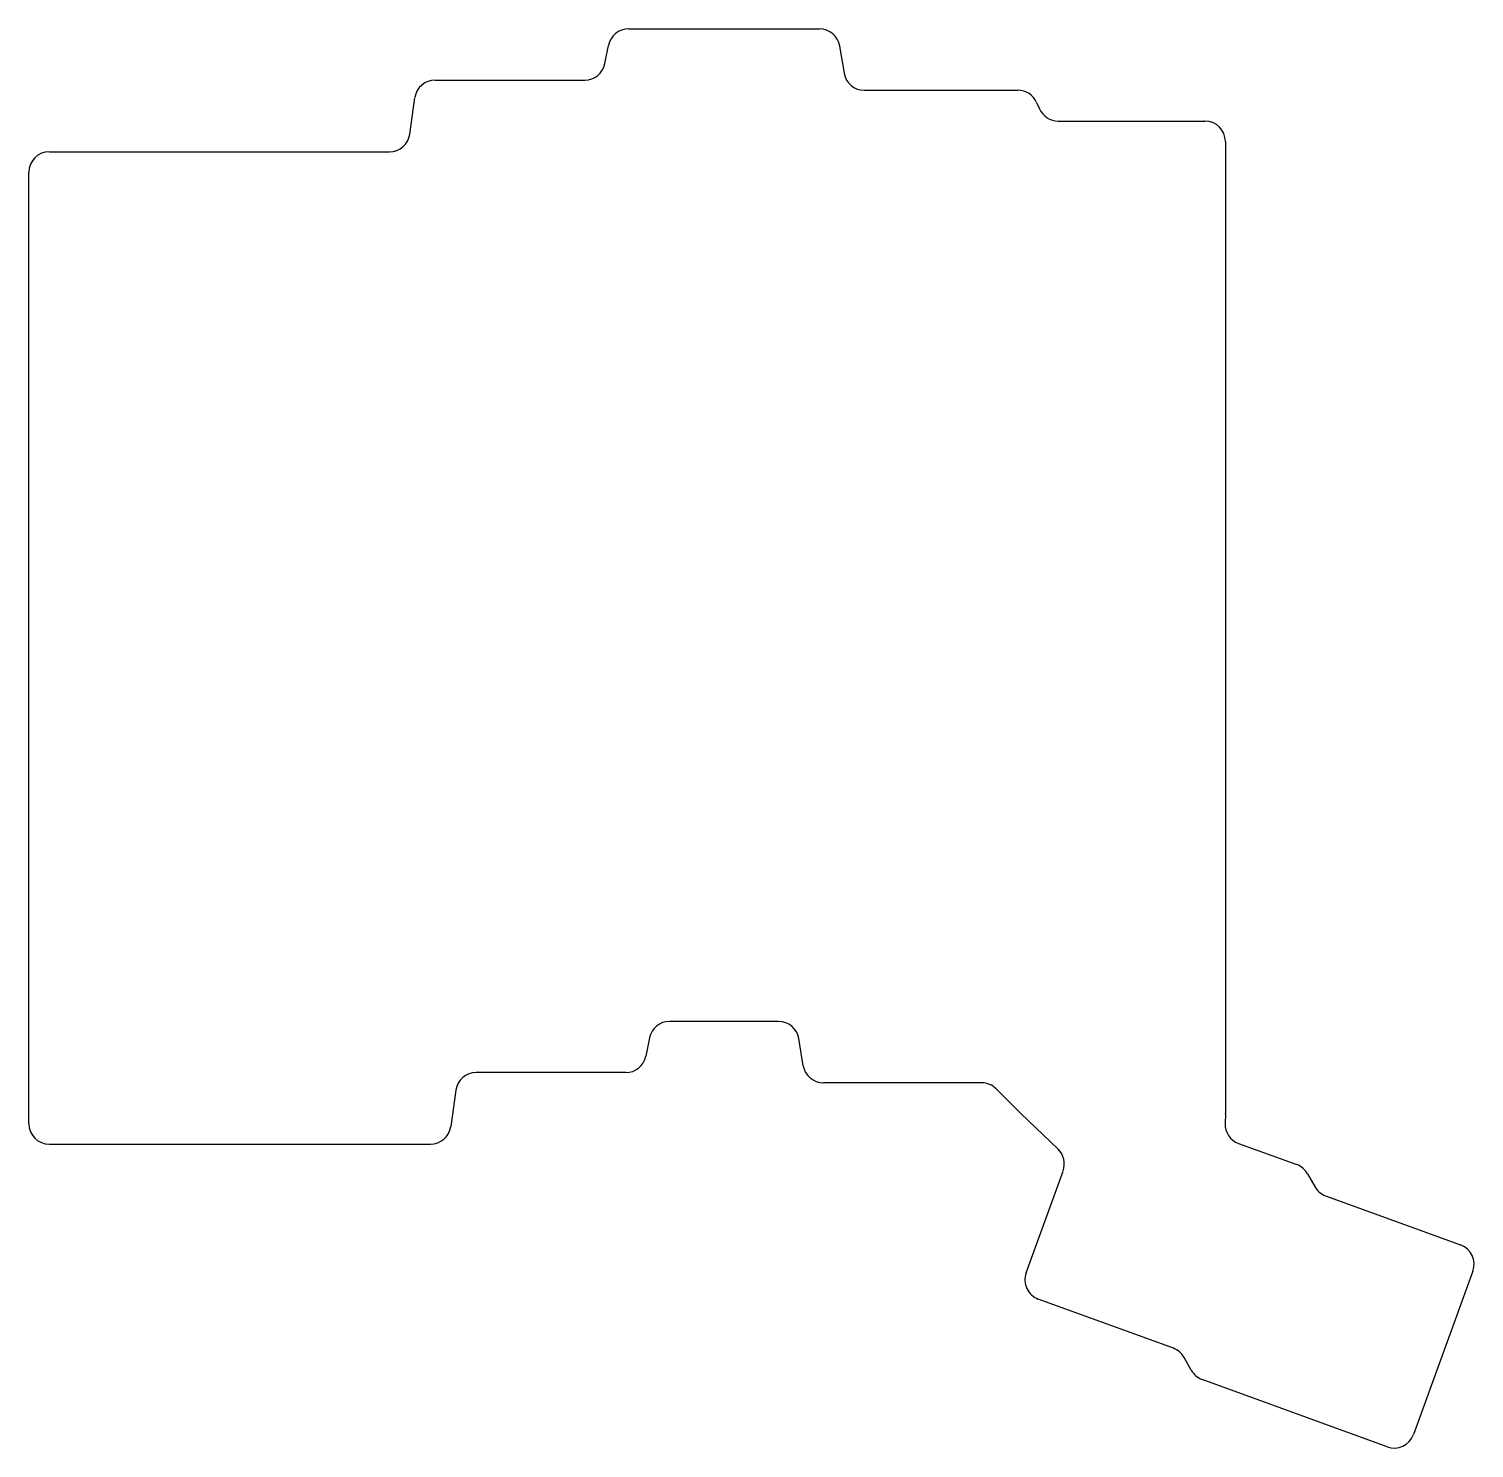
# Model space of a CAD drawing. Header units: millimetres. Extents: x -11 to 130, y -40 to 98.
import ezdxf

# ---------------------------------------------------------------- set-up
doc = ezdxf.new("R2010")
doc.units = ezdxf.units.MM

msp = doc.modelspace()

# ---------------------------------------------------------------- linework, layer by layer
for p, q in [((47.64, 98.5), (66.31, 98.5)), ((45.32, 95.11), (45.68, 96.89)), ((68.28, 96.83), (68.72, 94.17)), ((28.73, 93.5), (43.36, 93.5)), ((70.69, 92.5), (85.71, 92.5)), ((26.25, 88.22), (26.75, 91.78)), ((87.53, 91.32), (87.82, 90.68)), ((89.65, 89.5), (104, 89.5)), ((-9, 86.5), (24.27, 86.5)), ((106, 87.5), (106, -7.47)), ((-11, -8.5), (-11, 84.5)), ((62.31, 1.5), (51.64, 1.5)), ((49.68, -0.11), (49.32, -1.89)), ((64.72, -2.83), (64.28, -0.17)), ((47.36, -3.5), (32.73, -3.5)), ((30.75, -5.22), (30.25, -8.78)), ((82.17, -4.5), (66.69, -4.5)), ((85.99, -7.49), (83.59, -5.09)), ((89.64, -10.99), (86.01, -7.51)), ((106, -7.53), (105.97, -8.48)), ((-9, -10.5), (28.27, -10.5)), ((107.28, -10.42), (112.98, -12.49)), ((86.51, -23.08), (90.13, -13.12)), ((114.04, -13.4), (114.73, -14.63)), ((115.79, -15.54), (129, -20.35)), ((130.2, -22.91), (124.38, -38.88)), ((100.91, -30.45), (87.7, -25.64)), ((102.66, -32.59), (101.97, -31.35)), ((121.82, -40.08), (103.73, -33.49))]:
    msp.add_line(p, q)
for centre, start, end in [((47.64, 96.5), 90, 168.6901), ((66.31, 96.5), 9.4623, 90), ((43.36, 95.5), 270, 348.6901), ((28.73, 91.5), 90, 171.8699), ((70.69, 94.5), 189.4623, 270), ((85.71, 90.5), 24.2952, 90), ((89.65, 91.5), 204.2952, 270), ((104, 87.5), 0, 90), ((24.27, 88.5), 270, 351.8699), ((-9, 84.5), 90, 180), ((51.64, -0.5), 90, 168.6901), ((62.31, -0.5), 9.4623, 90), ((47.36, -1.5), 270, 348.6901), ((32.73, -5.5), 90, 171.8699), ((66.69, -2.5), 189.4623, 270), ((82.17, -6.5), 45, 90), ((87.4, -6.07), 225, 226.1716), ((107.97, -8.54), 178.2363, 250), ((104, -7.47), 358.2363, 0), ((-9, -8.5), 180, 270), ((28.27, -8.5), 270, 351.8699), ((88.25, -12.43), 340, 46.1716), ((112.29, -14.37), 29.1849, 70), ((116.48, -13.66), 209.1849, 250), ((128.32, -22.22), 340, 70), ((88.39, -23.76), 160, 250), ((100.23, -32.33), 29.1849, 70), ((104.41, -31.61), 209.1849, 250), ((122.5, -38.2), 250, 340)]:
    msp.add_arc(centre, 2, start, end)

doc.saveas('drawing.dxf')
